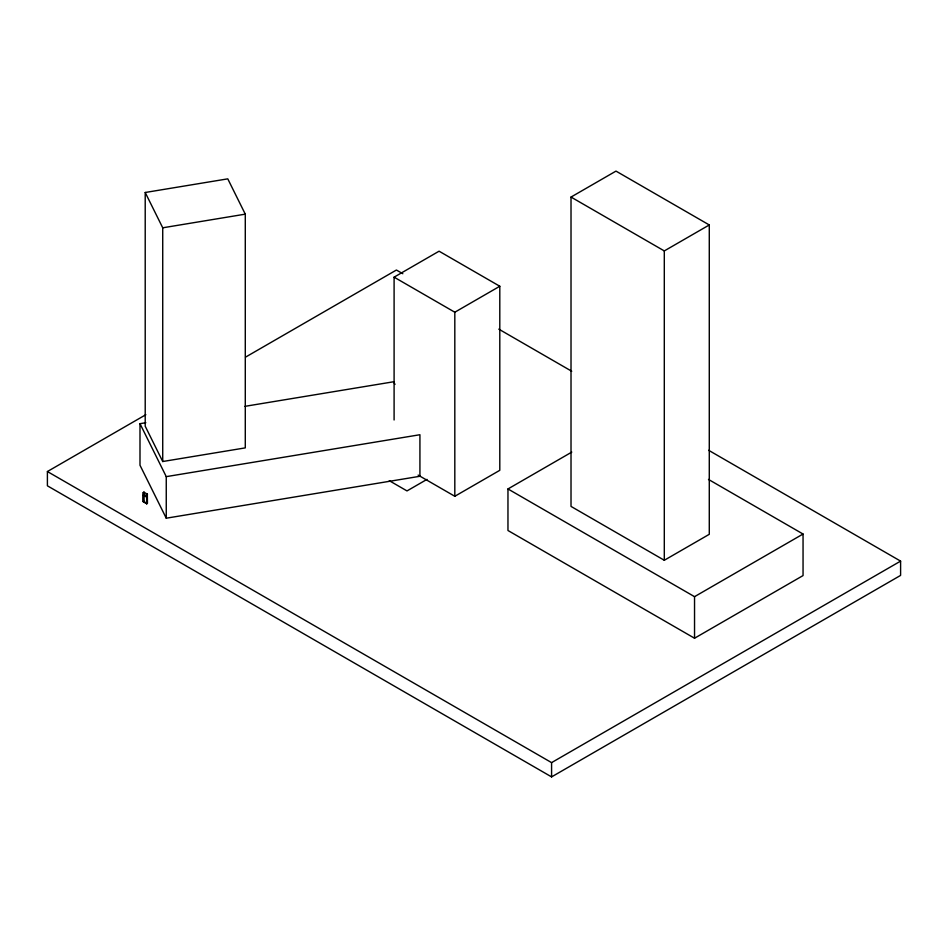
<?xml version="1.0" encoding="UTF-8"?>
<svg xmlns="http://www.w3.org/2000/svg" width="948" height="948" viewBox="0 0 948 948"><rect width="100%" height="100%" fill="white"/><g stroke="black" fill="none" stroke-linecap="round" stroke-linejoin="round"><path stroke-width="1.42" d="M708.654 450.3L900.6 561.121L900.6 575.4L551.582 776.898L47.4 485.814L47.4 471.535L145.838 414.703M245.556 357.123L396.418 270.026L402.817 273.723M394.095 419.988L394.095 277.16L439.078 251.196L499.797 286.249L499.797 470.315L454.815 496.278L418.127 475.102M571.016 197.066L615.987 171.102L709.282 224.96L709.282 534.305L664.299 560.268L571.016 506.41L571.016 197.066L664.299 250.924L709.282 224.96M394.095 277.16L454.815 312.224L499.797 286.249M147.331 494.169L147.45 503.329L146.774 503.708L143.278 501.705L143.278 492.616L143.954 492.225L147.45 494.24L146.656 494.56L146.656 503.649L147.331 503.127M143.278 492.616L144.072 492.285M144.072 494.749L143.397 495.14L146.656 497.025L147.331 496.503M143.278 501.705L144.072 501.374L143.397 501.765L143.397 492.676M426.991 479.38L407 490.922L389.284 480.695M708.476 479.427L803.051 534.032L803.051 575.578L694.54 638.229L507.962 530.501L507.962 488.955L571.786 452.101M507.962 488.955L694.54 596.671L803.051 534.032M47.4 471.535L551.582 762.619L900.6 561.121M145.21 192.491L227.769 178.852L245.283 214.153L245.283 447.883L162.724 461.522L145.21 426.221L145.21 192.491L162.724 227.804L162.724 461.522M162.724 227.804L245.283 214.153M139.996 423.685L166.256 476.643L419.928 434.729L419.928 476.275L166.256 518.201L139.996 465.243L139.996 423.685L145.826 422.725M244.963 406.337L393.669 381.76L394.984 384.414M498.79 329.134L571.727 371.249M146.656 494.56L146.774 503.708M147.331 496.634L144.072 494.619L143.397 495.01L146.822 496.93M143.906 494.714L147.177 496.598L147.177 494.264M143.397 501.634L146.656 503.518M694.54 596.671L694.54 638.229M664.299 250.924L664.299 560.268M551.582 762.619L551.582 776.898M454.815 312.224L454.815 496.278M166.256 476.643L166.256 518.201M143.954 492.225L144.072 494.88M143.717 501.456L143.717 494.963L146.976 496.847L146.976 503.341L143.551 501.539L143.551 495.057"/></g></svg>
